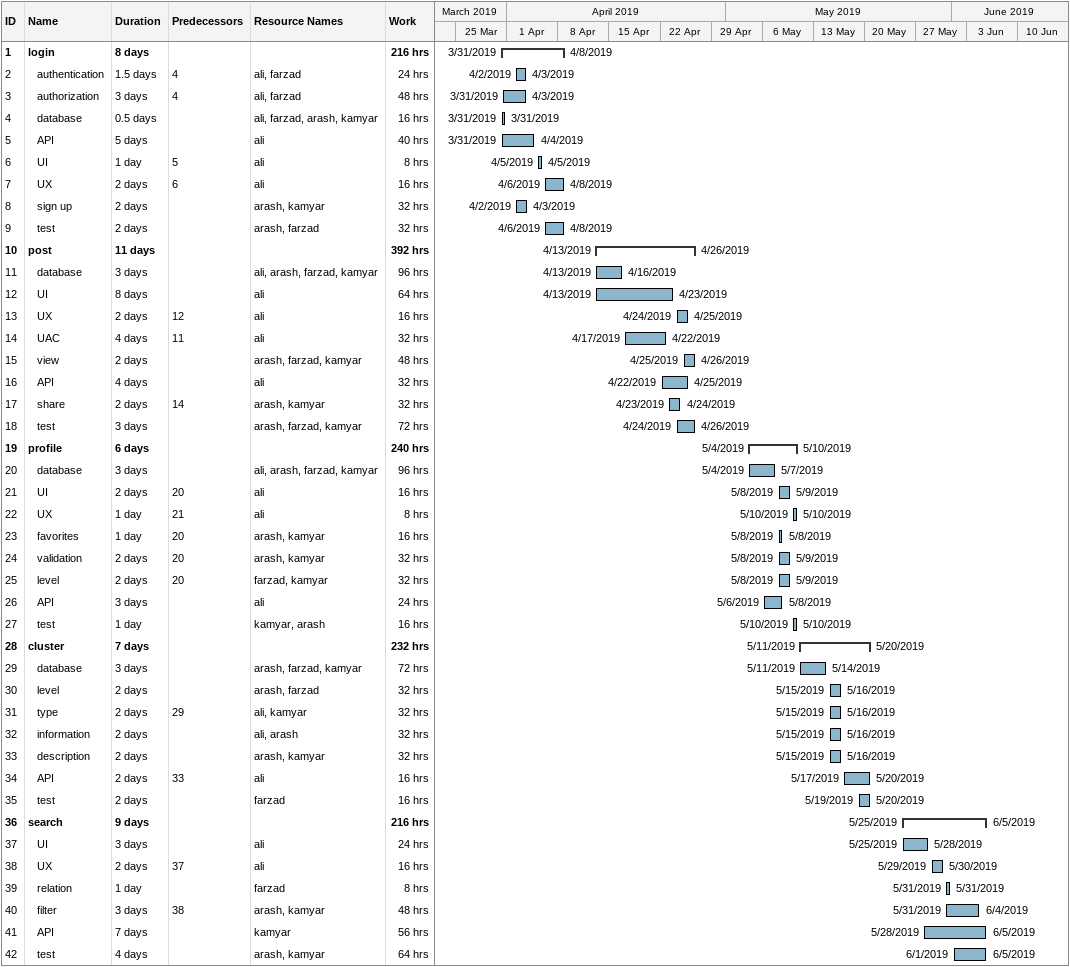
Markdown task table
| ID | Level | Task | Duration | Start | Finish | Predecessors | Resources | Work (h) |
|---|---|---|---|---|---|---|---|---|
| 1 | 1 | **login** | 8d | 2019-03-31 | 2019-04-08 |  |  | 216 |
| 2 | 2 | authentication | 1.5d | 2019-04-02 | 2019-04-03 | 4 | ali, farzad | 24 |
| 3 | 2 | authorization | 3d | 2019-03-31 | 2019-04-03 | 4 | ali, farzad | 48 |
| 4 | 2 | database | 0.5d | 2019-03-31 | 2019-03-31 |  | ali, farzad, arash, kamyar | 16 |
| 5 | 2 | API | 5d | 2019-03-31 | 2019-04-04 |  | ali | 40 |
| 6 | 2 | UI | 1d | 2019-04-05 | 2019-04-05 | 5 | ali | 8 |
| 7 | 2 | UX | 2d | 2019-04-06 | 2019-04-08 | 6 | ali | 16 |
| 8 | 2 | sign up | 2d | 2019-04-02 | 2019-04-03 |  | arash, kamyar | 32 |
| 9 | 2 | test | 2d | 2019-04-06 | 2019-04-08 |  | arash, farzad | 32 |
| 10 | 1 | **post** | 11d | 2019-04-13 | 2019-04-26 |  |  | 392 |
| 11 | 2 | database | 3d | 2019-04-13 | 2019-04-16 |  | ali, arash, farzad, kamyar | 96 |
| 12 | 2 | UI | 8d | 2019-04-13 | 2019-04-23 |  | ali | 64 |
| 13 | 2 | UX | 2d | 2019-04-24 | 2019-04-25 | 12 | ali | 16 |
| 14 | 2 | UAC | 4d | 2019-04-17 | 2019-04-22 | 11 | ali | 32 |
| 15 | 2 | view | 2d | 2019-04-25 | 2019-04-26 |  | arash, farzad, kamyar | 48 |
| 16 | 2 | API | 4d | 2019-04-22 | 2019-04-25 |  | ali | 32 |
| 17 | 2 | share | 2d | 2019-04-23 | 2019-04-24 | 14 | arash, kamyar | 32 |
| 18 | 2 | test | 3d | 2019-04-24 | 2019-04-26 |  | arash, farzad, kamyar | 72 |
| 19 | 1 | **profile** | 6d | 2019-05-04 | 2019-05-10 |  |  | 240 |
| 20 | 2 | database | 3d | 2019-05-04 | 2019-05-07 |  | ali, arash, farzad, kamyar | 96 |
| 21 | 2 | UI | 2d | 2019-05-08 | 2019-05-09 | 20 | ali | 16 |
| 22 | 2 | UX | 1d | 2019-05-10 | 2019-05-10 | 21 | ali | 8 |
| 23 | 2 | favorites | 1d | 2019-05-08 | 2019-05-08 | 20 | arash, kamyar | 16 |
| 24 | 2 | validation | 2d | 2019-05-08 | 2019-05-09 | 20 | arash, kamyar | 32 |
| 25 | 2 | level | 2d | 2019-05-08 | 2019-05-09 | 20 | farzad, kamyar | 32 |
| 26 | 2 | API | 3d | 2019-05-06 | 2019-05-08 |  | ali | 24 |
| 27 | 2 | test | 1d | 2019-05-10 | 2019-05-10 |  | kamyar, arash | 16 |
| 28 | 1 | **cluster** | 7d | 2019-05-11 | 2019-05-20 |  |  | 232 |
| 29 | 2 | database | 3d | 2019-05-11 | 2019-05-14 |  | arash, farzad, kamyar | 72 |
| 30 | 2 | level | 2d | 2019-05-15 | 2019-05-16 |  | arash, farzad | 32 |
| 31 | 2 | type | 2d | 2019-05-15 | 2019-05-16 | 29 | ali, kamyar | 32 |
| 32 | 2 | information | 2d | 2019-05-15 | 2019-05-16 |  | ali, arash | 32 |
| 33 | 2 | description | 2d | 2019-05-15 | 2019-05-16 |  | arash, kamyar | 32 |
| 34 | 2 | API | 2d | 2019-05-17 | 2019-05-20 | 33 | ali | 16 |
| 35 | 2 | test | 2d | 2019-05-19 | 2019-05-20 |  | farzad | 16 |
| 36 | 1 | **search** | 9d | 2019-05-25 | 2019-06-05 |  |  | 216 |
| 37 | 2 | UI | 3d | 2019-05-25 | 2019-05-28 |  | ali | 24 |
| 38 | 2 | UX | 2d | 2019-05-29 | 2019-05-30 | 37 | ali | 16 |
| 39 | 2 | relation | 1d | 2019-05-31 | 2019-05-31 |  | farzad | 8 |
| 40 | 2 | filter | 3d | 2019-05-31 | 2019-06-04 | 38 | arash, kamyar | 48 |
| 41 | 2 | API | 7d | 2019-05-28 | 2019-06-05 |  | kamyar | 56 |
| 42 | 2 | test | 4d | 2019-06-01 | 2019-06-05 |  | arash, kamyar | 64 |
